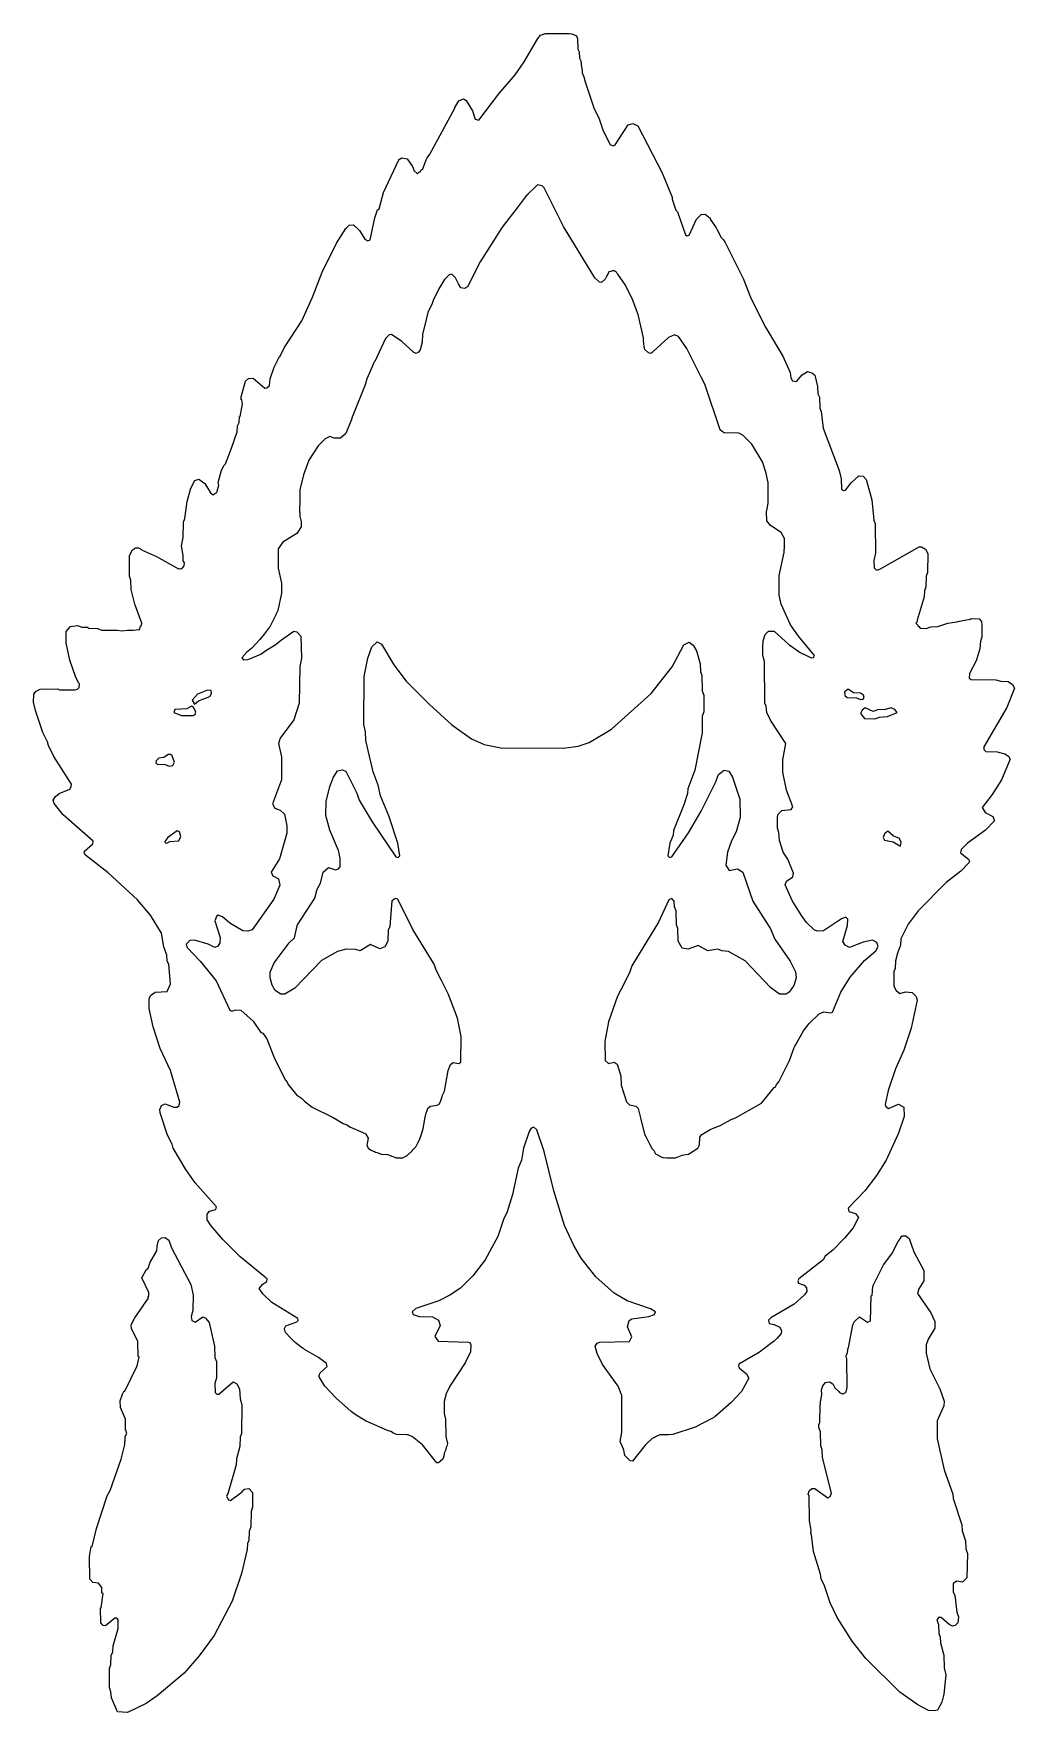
# Model space of a CAD drawing. Header units: millimetres. Extents: x 26 to 188, y 22 to 300.
import ezdxf

# ---------------------------------------------------------------- set-up
doc = ezdxf.new("R2010")
doc.units = ezdxf.units.MM
doc.layers.add('CUT', color=7, linetype='CONTINUOUS')

msp = doc.modelspace()

# ---------------------------------------------------------------- linework, layer by layer
at = {"layer": 'CUT'}
for points in [[(34.0205, 201.638), (35.0049, 201.6147), (35.0477, 201.4706), (36.6022, 201.3784), (36.6973, 201.3425), (36.7972, 201.3403), (37.277, 201.1448), (39.913, 201.1286), (40.6538, 200.9948), (41.5802, 201.1184), (42.5236, 201.1126), (43.5443, 201.2575), (43.7392, 201.7993), (43.87, 201.9253), (43.9402, 202.2967), (42.7968, 205.4392), (42.1935, 207.8669), (42.1307, 209.4304), (41.8874, 210.0561), (41.8852, 213.5085), (42.3829, 214.4148), (42.9161, 214.7441), (43.3915, 214.7429), (43.9145, 214.497), (43.8997, 214.4299), (46.3881, 213.3171), (50.0132, 211.3091), (50.2357, 211.3278), (50.3736, 211.2713), (50.5552, 211.3545), (50.6193, 211.3599), (50.6545, 211.4), (50.7322, 211.4357), (50.7342, 211.4911), (50.9868, 211.7795), (50.9908, 212.2867), (50.7749, 212.5953), (50.8081, 213.4991), (50.505, 215.0952), (50.8033, 216.4843), (50.8484, 219.0167), (51.0925, 219.6295), (51.459, 222.4449), (52.0818, 224.6209), (52.7239, 225.9234), (53.4149, 226.1199), (54.3689, 225.4078), (55.3328, 223.8881), (55.748, 223.5406), (56.0283, 223.7384), (56.0284, 223.7383), (56.392, 223.9515), (56.4149, 224.176), (56.7165, 225.1231), (56.5783, 225.56), (57.1643, 227.6106), (57.5627, 228.4809), (57.8136, 228.7008), (58.8009, 231.2672), (58.7867, 231.2827), (59.7575, 233.9558), (59.8188, 234.9449), (60.0701, 235.5405), (60.1035, 236.5084), (60.24, 236.5277), (60.5986, 238.6203), (60.4842, 239.2867), (60.4129, 239.2875), (60.4267, 239.7514), (61.1046, 242.3883), (61.6206, 242.7975), (62.4005, 242.8519), (64.3436, 241.2341), (64.676, 241.2431), (65.1004, 241.6563), (65.2115, 242.7738), (65.8555, 244.703), (66.6691, 246.328), (66.8221, 246.3819), (67.5328, 247.8822), (70.4207, 252.3861), (72.201, 256.2685), (73.8108, 260.4435), (76.203, 265.2224), (77.7295, 267.6739), (78.3128, 268.2043), (78.9811, 268.2381), (80.016, 267.2978), (80.861, 265.8902), (81.3645, 265.5981), (81.7867, 265.7837), (82.5595, 269.4171), (82.994, 270.7199), (83.2545, 270.9016), (83.9758, 273.5982), (86.4987, 279.0312), (86.4552, 279.0377), (86.9852, 279.332), (87.8845, 279.1775), (88.7537, 277.9048), (89.056, 277.1894), (89.5335, 276.7572), (89.8318, 277.0106), (90.0514, 277.0532), (90.1797, 277.3062), (90.4659, 277.5493), (91.0573, 279.0371), (91.2284, 279.3746), (91.661, 279.9402), (95.79, 287.5991), (95.7854, 287.6989), (96.4703, 288.802), (97.2121, 289.1346), (97.6678, 288.8655), (98.6924, 287.1568), (99.135, 285.7431), (99.7746, 285.5739), (103.0469, 289.9709), (105.7696, 293.1257), (107.2852, 295.2384), (109.514, 299.1208), (109.998, 299.6679), (110.8052, 299.9316), (111.2334, 299.9326), (111.82, 299.9339), (111.8912, 299.934), (112.4199, 299.9352), (112.7669, 299.9359), (113.5344, 299.9376), (114.7306, 299.9402), (115.1753, 299.9105), (115.9055, 299.5777), (116.0931, 299.0966), (116.1465, 297.3725), (116.3758, 296.8948), (116.4394, 295.8856), (116.6748, 295.4), (116.7384, 294.3907), (116.8812, 293.8195), (116.8575, 293.4556), (117.1451, 292.7634), (117.3513, 291.9381), (118.8422, 287.4667), (119.6203, 285.9609), (120.3573, 283.8298), (121.5331, 281.5498), (121.9811, 281.3317), (122.3499, 281.5326), (124.4679, 284.8235), (125.2623, 285.0244), (126.0927, 284.6757), (130.0843, 276.9918), (131.8002, 272.8244), (131.784, 272.4989), (132.3932, 270.6781), (132.6862, 270.4039), (133.9608, 266.6065), (134.2759, 266.4211), (134.6038, 266.5731), (135.8017, 269.1884), (136.553, 269.9635), (137.2606, 270.0347), (138.0488, 269.377), (138.082, 269.201), (139.0738, 267.7554), (139.1973, 267.554), (139.8734, 266.1583), (140.2943, 265.7639), (140.5547, 265.339), (143.5379, 259.3526), (144.8729, 256.0256), (147.2367, 251.3054), (150.1218, 246.5039), (151.3188, 243.7954), (151.4223, 242.9452), (151.7, 242.4471), (152.3461, 242.3279), (153.3162, 243.4203), (154.1678, 243.9564), (155.0349, 243.7111), (155.4079, 243.3382), (155.8533, 241.5074), (155.9052, 240.2784), (156.1513, 239.6978), (156.2051, 237.8995), (156.4445, 237.3605), (156.802, 234.5888), (159.4213, 227.5612), (159.7425, 226.2172), (159.8164, 224.4967), (160.1753, 224.2382), (160.4973, 224.3065), (161.4016, 225.5032), (162.708, 226.681), (163.418, 226.6342), (163.88, 226.0971), (164.8157, 222.711), (165.1738, 219.3574), (165.4109, 218.728), (165.436, 213.8531), (165.1611, 212.6512), (165.2365, 211.438), (165.6295, 211.0843), (166.1825, 211.2042), (172.6602, 214.9429), (173.046, 214.9492), (173.7262, 214.5653), (174.0965, 213.8355), (174.0872, 210.6775), (173.8441, 210.0457), (173.7962, 208.2962), (173.542, 207.6653), (173.4809, 206.6689), (172.3219, 202.7864), (172.358, 202.5339), (172.1381, 202.2786), (172.4431, 201.9368), (172.459, 201.8259), (172.6291, 201.7285), (172.8676, 201.4612), (173.9163, 201.4245), (174.3846, 201.6322), (174.4433, 201.6325), (174.6549, 201.6824), (175.7628, 201.7346), (177.4027, 202.2597), (178.912, 202.529), (178.9898, 202.5332), (179.0255, 202.5493), (181.128, 202.9245), (181.3133, 203.0625), (182.6058, 202.9811), (182.9925, 202.5586), (183.0825, 201.9259), (183.0665, 199.981), (182.81, 199.2821), (182.7531, 198.0261), (182.105, 196.0706), (181.0059, 193.942), (180.969, 193.1797), (181.2815, 192.9721), (185.3932, 192.9204), (186.1942, 192.6647), (187.4245, 192.6116), (188.1246, 192.1068), (188.4538, 191.5432), (187.194, 188.2904), (183.3709, 181.7784), (183.4141, 181.3607), (183.7189, 181.0291), (185.6067, 180.9532), (186.8549, 180.6208), (187.4544, 180.2778), (187.7676, 179.7683), (186.2982, 176.3591), (184.7498, 173.8967), (183.0908, 171.7285), (183.6192, 170.9309), (184.8526, 170.2879), (185.1434, 169.5732), (183.659, 167.9964), (180.6894, 165.8234), (179.6429, 164.7919), (179.5495, 164.2642), (180.8234, 163.2112), (180.9924, 162.8558), (180.8986, 162.5972), (179.5562, 161.1934), (177.159, 159.317), (172.509, 154.6322), (170.876, 152.4314), (169.6669, 150.0135), (169.5943, 148.9678), (169.0649, 147.6129), (168.7585, 146.3645), (168.7016, 145.1085), (168.467, 144.5823), (168.4749, 142.1779), (168.8696, 141.4384), (169.4671, 140.9382), (170.417, 141.2101), (171.5161, 141.1052), (172.2011, 140.4287), (172.324, 139.8167), (171.3804, 135.1812), (170.1673, 131.5443), (168.7701, 128.4925), (167.57, 124.8912), (167.0383, 122.5656), (167.106, 122.2674), (167.5836, 121.8831), (169.2636, 122.6084), (170.1352, 122.1325), (170.1964, 120.5925), (169.2704, 117.7917), (167.1969, 113.3383), (165.6154, 110.8129), (163.6842, 108.2827), (160.9093, 105.3723), (161.0409, 104.8414), (162.1099, 104.5129), (162.6488, 103.8612), (161.7291, 102.144), (160.3045, 100.3968), (158.3611, 98.4538), (157.1142, 97.4426), (156.7616, 96.8547), (156.5206, 96.6137), (152.737, 93.6701), (152.5946, 93.3312), (152.7226, 92.9824), (153.6331, 92.6391), (154.0196, 92.173), (154.0593, 91.5967), (153.6916, 91.064), (152.0058, 89.4644), (148.1367, 87.2381), (147.7035, 86.8252), (147.8353, 86.2878), (148.6922, 86.1474), (149.5822, 85.6588), (149.8879, 85.0864), (149.8012, 84.6595), (149.0915, 83.8092), (148.6503, 83.3629), (148.603, 83.3247), (148.5958, 83.3189), (148.5907, 83.3148), (148.5757, 83.3028), (146.211, 81.5167), (146.0615, 81.4187), (145.997, 81.3764), (145.9815, 81.3663), (145.9657, 81.3559), (142.8197, 79.5425), (142.7447, 79.2156), (142.9147, 78.8952), (144.0888, 77.9769), (144.4946, 77.224), (143.239, 75.0251), (141.5431, 73.2208), (138.8163, 70.8384), (138.457, 70.5826), (135.5902, 69.133), (131.8759, 67.8981), (131.1555, 67.8714), (129.6997, 67.826), (129.6789, 67.8166), (129.6289, 67.8147), (129.2106, 67.605), (129.0379, 67.5269), (129.008, 67.5034), (128.4562, 67.2267), (127.6041, 66.3981), (127.4254, 66.2574), (127.3279, 66.1295), (127.0676, 65.8763), (125.1814, 63.4809), (124.8012, 63.5409), (123.9269, 64.4262), (123.9223, 64.4326), (123.9211, 64.4343), (123.9208, 64.4347), (123.9198, 64.4362), (123.9177, 64.439), (123.7518, 65.322), (123.7443, 65.3849), (123.7371, 65.4003), (123.7328, 65.4229), (123.7176, 65.4583), (123.7175, 65.4594), (123.7163, 65.4614), (123.1758, 66.7214), (123.457, 68.2533), (123.4188, 74.3874), (122.8271, 75.8937), (120.2465, 79.5168), (119.35, 81.3174), (119.013, 82.5254), (119.3689, 83.0131), (119.7869, 83.1753), (124.6907, 83.3069), (125.0967, 84.0774), (124.3662, 85.7467), (124.6422, 86.7949), (125.0805, 87.0751), (127.9015, 87.4387), (128.8404, 87.7761), (129.0044, 88.2079), (128.2047, 88.7462), (124.329, 90.0609), (122.1665, 91.3161), (119.1374, 94.0004), (116.7004, 97.0859), (115.478, 99.1974), (113.9686, 102.5443), (112.1578, 108.274), (110.5782, 114.753), (109.3693, 118.3456), (108.882, 118.7931), (108.431, 118.6208), (108.0996, 118.0778), (107.1781, 115.3242), (106.8029, 113.3564), (106.2812, 112.0355), (105.308, 107.676), (104.3939, 104.637), (103.8937, 103.678), (102.878, 100.6993), (100.7839, 96.8283), (98.7546, 94.1609), (96.7148, 92.168), (94.9327, 90.9632), (93.1435, 90.0543), (89.3418, 88.7508), (88.7313, 88.201), (88.8848, 87.7977), (89.8582, 87.4451), (92.0715, 87.3677), (93.0925, 86.865), (93.3638, 85.9346), (92.49, 84.1196), (93.0308, 83.3508), (98.0089, 83.1731), (98.3199, 83.0753), (98.4559, 82.7748), (98.3962, 81.6198), (97.5031, 79.7644), (94.9377, 75.8952), (94.3224, 74.6643), (94.0154, 73.3599), (94.0012, 71.3917), (94.2643, 70.439), (94.3126, 67.5976), (94.5887, 66.4206), (94.4504, 65.954), (94.347, 65.7581), (94.2285, 65.2758), (94.0235, 64.7983), (93.9608, 64.3024), (93.8213, 63.8321), (93.0931, 63.2357), (92.826, 63.2339), (90.4157, 66.1905), (88.7621, 67.5063), (88.0772, 67.8269), (87.9681, 67.8319), (87.927, 67.8492), (87.8621, 67.8367), (86.1103, 67.9172), (85.6276, 68.1273), (85.1635, 68.4084), (84.637, 68.5583), (81.4823, 69.9311), (81.1139, 70.116), (79.4272, 71.1142), (79.3834, 71.1465), (79.3782, 71.1504), (79.1302, 71.3338), (78.6273, 71.7058), (76.0731, 73.9669), (74.2897, 75.845), (74.2585, 75.8872), (73.3073, 77.4446), (73.3294, 77.6687), (73.5062, 78.0936), (74.639, 79.1473), (74.5464, 79.5803), (74.5465, 79.6569), (74.5274, 79.6693), (74.5237, 79.6866), (73.2156, 80.661), (71.2599, 81.7711), (70.8922, 82.0076), (70.6997, 82.1315), (70.563, 82.2194), (70.3495, 82.3567), (69.3394, 83.1542), (69.2187, 83.2748), (69.1167, 83.3766), (68.8285, 83.6643), (68.5496, 83.9428), (67.7269, 84.8161), (67.7043, 84.8949), (67.6837, 84.9669), (67.6108, 85.2211), (67.6025, 85.2501), (67.5852, 85.4603), (67.813, 85.9018), (69.615, 86.5405), (69.8196, 86.7867), (69.7732, 87.108), (65.4533, 89.7657), (63.963, 91.1775), (63.3935, 92.065), (63.961, 92.7806), (64.6679, 93.2327), (64.6793, 93.7004), (64.3949, 93.932), (64.2954, 94.0789), (64.1278, 94.1495), (60.1582, 97.3827), (57.3491, 100.2101), (55.435, 102.461), (54.7597, 103.4745), (54.7646, 104.3883), (55.1729, 104.9105), (56.2036, 105.1566), (56.302, 105.6122), (52.7612, 109.607), (51.2096, 111.7728), (49.1132, 115.3488), (48.9741, 115.985), (48.1952, 117.4927), (46.962, 121.1856), (46.9337, 121.7475), (47.2258, 122.3908), (47.8217, 122.6835), (49.2482, 122.1006), (49.8289, 122.1246), (50.1527, 122.4016), (50.2295, 122.9698), (48.6954, 128.1935), (46.9993, 131.8433), (45.8082, 135.4137), (45.1556, 138.4396), (45.1643, 140.0593), (45.4083, 140.6031), (46.1592, 141.1717), (48.1526, 141.2947), (48.7071, 142.5325), (48.4051, 145.7775), (48.1575, 146.3438), (48.098, 147.3234), (47.5742, 148.6624), (47.1966, 150.9283), (45.391, 153.9078), (43.2214, 156.4383), (38.3807, 160.9324), (34.6392, 163.8679), (34.392, 164.2492), (34.4422, 164.5316), (35.8209, 165.7122), (35.8642, 166.181), (30.9384, 170.5313), (29.4068, 172.4231), (29.2906, 172.9657), (29.6282, 173.5562), (30.2332, 174.0617), (32.0168, 174.7868), (32.2637, 175.1517), (32.2826, 175.6352), (29.3866, 180.2228), (28.4843, 182.019), (28.3452, 182.6553), (27.5663, 184.163), (26.3535, 187.8), (26.0232, 189.1965), (26.0602, 190.517), (26.4732, 191.0046), (27.137, 191.3473), (29.9343, 191.4096), (30.3466, 191.2549), (32.8473, 191.2494), (33.3031, 191.3344), (33.5994, 191.6521), (33.629, 192.2376), (33.4647, 192.4274), (32.9477, 193.4311), (32.0339, 196.1712), (31.4137, 199.012), (31.4395, 200.9033), (32.1317, 201.7525), (33.3205, 201.8992)], [(70.8831, 123.1205), (72.1798, 122.1271), (75.5273, 120.4812), (75.7033, 120.377), (75.7061, 120.372), (75.7439, 120.353), (77.2917, 119.4368), (77.8754, 119.1911), (78.4974, 118.8185), (80.9518, 117.7524), (81.0351, 117.6621), (81.056, 117.6394), (81.0622, 117.6328), (81.0677, 117.6268), (81.4389, 116.964), (81.2368, 115.763), (81.4944, 115.2936), (82.0458, 114.9518), (82.5069, 114.7704), (82.6632, 114.6525), (82.9145, 114.6101), (83.5852, 114.3463), (84.631, 114.2737), (85.9378, 113.7752), (86.0011, 113.7433), (86.0228, 113.7428), (86.0384, 113.7368), (86.2686, 113.7373), (87.0004, 113.7211), (87.0455, 113.7388), (87.1349, 113.7301), (87.1465, 113.7392), (87.197, 113.7393), (87.8, 114.035), (87.8216, 114.0434), (88.7141, 114.8755), (88.8654, 115.0818), (89.3182, 115.5293), (89.6268, 116.1199), (89.6464, 116.1466), (89.6652, 116.1934), (89.933, 116.7056), (90.24, 117.6214), (90.2522, 117.6519), (90.3042, 117.813), (90.5554, 118.5624), (90.9145, 120.7439), (91.044, 121.1166), (91.0639, 121.1739), (91.1495, 121.4202), (91.3379, 121.9626), (91.7614, 122.2873), (92.8548, 122.4315), (93.2462, 122.6921), (93.5451, 123.3459), (93.7385, 124.1229), (94.0506, 124.7948), (94.7047, 128.1837), (95.0871, 129.2032), (95.4855, 129.5233), (96.4611, 129.3621), (96.791, 129.5864), (96.8488, 133.8008), (96.2277, 136.8767), (94.7165, 140.7995), (93.554, 143.0893), (93.5206, 143.1913), (92.7101, 144.7982), (92.3526, 145.8187), (88.8547, 151.5685), (86.3586, 156.5604), (85.9434, 156.7049), (85.3571, 156.2778), (84.995, 152.0326), (84.7477, 151.4211), (84.696, 149.6408), (84.2047, 148.6701), (83.3905, 148.3593), (81.7931, 149.0813), (80.1054, 147.9978), (79.4036, 148.2488), (77.7811, 148.2712), (76.3559, 147.9219), (73.6981, 146.4106), (69.2926, 141.8132), (67.6041, 140.8417), (66.978, 140.8647), (66.0063, 141.4534), (65.5355, 142.3072), (65.1807, 143.5189), (65.2218, 144.4541), (65.8479, 146.0226), (68.3231, 149.3242), (69.2075, 150.164), (69.5811, 151.6342), (69.5575, 151.789), (69.7345, 152.3009), (72.5908, 156.7638), (73.0097, 158.2496), (73.5142, 159.2223), (73.953, 161.0282), (74.841, 161.8173), (76.0139, 161.4195), (76.4986, 161.588), (76.8045, 161.9276), (76.8136, 163.3698), (76.5073, 164.6428), (75.1025, 168.0186), (74.4472, 170.4039), (74.4742, 172.7371), (75.0853, 175.2416), (75.6915, 176.7964), (76.3493, 177.803), (77.1055, 178.0132), (77.749, 177.7624), (79.5584, 174.1462), (79.9685, 172.9753), (82.0817, 169.3537), (86.0149, 163.6045), (86.3815, 163.4516), (86.7032, 163.736), (86.3662, 165.8595), (84.8708, 170.3482), (83.4736, 173.6991), (83.073, 175.4438), (82.2608, 177.635), (81.0401, 182.8754), (80.999, 184.2984), (80.7357, 185.5174), (80.7524, 193.4793), (81.3637, 196.4685), (82.0503, 198.3848), (82.9071, 199.2031), (83.6306, 198.8351), (85.6693, 195.3641), (87.7355, 192.6927), (91.552, 188.8609), (95.3068, 185.4287), (98.5416, 183.1022), (100.6353, 182.2084), (103.3925, 181.6293), (113.7723, 181.5944), (116.2062, 181.9043), (118.0397, 182.5116), (121.7422, 184.7218), (128.3144, 190.6564), (131.7747, 195.0319), (133.7342, 198.7014), (134.5833, 199.1447), (135.2346, 198.6683), (135.7858, 197.7136), (136.3993, 195.5689), (136.4695, 194.2532), (136.716, 193.641), (136.7659, 191.0634), (137.0149, 190.3524), (137.0457, 188.9954), (137.012, 187.6137), (136.7645, 186.8912), (136.7202, 184.0968), (135.504, 177.9339), (134.3844, 174.8192), (134.3081, 174.0473), (133.693, 172.2042), (131.9926, 167.9429), (131.9163, 167.171), (131.3902, 165.8246), (131.0625, 163.7316), (131.3475, 163.4578), (131.7252, 163.5742), (134.4867, 167.5584), (136.5852, 171.1276), (138.964, 175.9017), (139.454, 177.2426), (140.3616, 177.9526), (141.1614, 177.7719), (141.7651, 176.7857), (142.97, 173.1452), (143.0157, 170.0779), (142.3631, 167.7197), (141.5842, 166.212), (140.9658, 164.3641), (140.6698, 162.2074), (141.235, 161.327), (142.604, 161.5749), (143.4947, 161.0388), (145.139, 156.2184), (148.0439, 151.6791), (148.752, 149.9206), (151.3326, 146.2976), (152.2176, 144.5314), (152.2876, 143.5664), (151.909, 142.2561), (151.176, 141.1595), (150.6387, 140.8231), (149.5377, 140.8499), (148.103, 141.8638), (143.8415, 146.3491), (141.1213, 147.9163), (140.0099, 148.015), (139.3498, 148.2721), (137.6829, 148.0002), (136.077, 148.879), (134.3984, 148.2726), (133.4562, 148.464), (132.7741, 149.6211), (132.7195, 151.6934), (132.4762, 152.3133), (132.4208, 154.6651), (132.1681, 155.3119), (132.118, 156.258), (131.7038, 156.6943), (131.2126, 156.4563), (129.4939, 152.7404), (125.1132, 145.5211), (124.7717, 144.5455), (123.9277, 142.8364), (123.9277, 142.8222), (122.7491, 140.5006), (121.2297, 136.2521), (120.6177, 133.0137), (120.694, 129.851), (121.2126, 129.3624), (122.1632, 129.5558), (122.6561, 129.2308), (123.259, 127.3308), (123.3257, 125.7401), (124.2334, 123.0184), (124.6989, 122.5239), (125.7553, 122.2706), (126.1649, 121.9039), (126.6025, 120.1304), (126.606, 120.0833), (126.6523, 119.9286), (127.2173, 117.6387), (127.4758, 117.1759), (127.5123, 117.0539), (128.0786, 115.9504), (128.0914, 115.9198), (128.0977, 115.9133), (128.4607, 115.2059), (128.7257, 114.9379), (129.029, 114.3949), (130.1832, 113.7666), (130.1854, 113.7664), (130.1972, 113.7597), (130.2846, 113.7586), (130.8158, 113.7168), (132.3445, 113.744), (133.413, 114.1558), (133.984, 114.2975), (134.4973, 114.3546), (136.0164, 115.3544), (136.2988, 115.8862), (136.3607, 117.1326), (136.4623, 117.3281), (136.7074, 117.6064), (138.094, 118.4267), (139.8504, 119.1224), (141.5333, 120.0836), (142.2807, 120.3415), (146.5722, 122.8091), (148.6732, 125.378), (148.8402, 125.4469), (149.1241, 125.9294), (149.4556, 126.3346), (149.9871, 127.3957), (150.0587, 127.5173), (150.0558, 127.5327), (151.2218, 129.8603), (151.9588, 131.9914), (152.075, 132.1977), (152.0921, 132.2029), (152.1871, 132.3968), (153.5128, 134.751), (154.4633, 135.968), (156.1174, 137.5847), (156.8892, 137.9176), (158.0358, 137.7241), (158.3337, 137.8604), (159.6916, 141.1772), (161.2445, 143.6474), (163.6048, 146.3957), (165.5011, 148.0157), (165.8869, 148.7176), (165.6879, 149.4185), (164.9573, 149.769), (163.3923, 149.4331), (161.1558, 148.5941), (160.4394, 148.9483), (160.0308, 149.5767), (160.8048, 152.1888), (160.8484, 153.2496), (160.5577, 153.5752), (159.8318, 153.3313), (156.8232, 151.3492), (155.8396, 151.2693), (155.3274, 151.4352), (154.0134, 152.7222), (153.1747, 153.8901), (151.6384, 156.352), (150.4716, 158.972), (150.7239, 159.5323), (151.7494, 160.2797), (151.8847, 160.8983), (150.9275, 163.1974), (150.165, 164.3798), (149.5304, 166.2767), (149.4602, 167.5924), (149.1989, 168.3315), (149.2006, 170.1683), (149.3538, 170.6743), (149.9622, 171.2786), (151.4948, 171.4424), (151.7816, 171.8614), (150.7249, 174.6453), (150.114, 177.6039), (150.0991, 179.6242), (150.5898, 182.3662), (148.0657, 186.1976), (147.4446, 187.4752), (147.3664, 188.5377), (147.1447, 189.0532), (147.07, 195.9555), (146.8167, 196.9384), (146.7913, 198.2963), (146.8295, 199.386), (147.1587, 200.4305), (147.7243, 200.9419), (148.648, 200.9473), (151.1339, 198.693), (151.1524, 198.6804), (151.1679, 198.6662), (151.2453, 198.6171), (152.9541, 197.4528), (153.5171, 197.176), (153.552, 197.1538), (153.5832, 197.1435), (154.8016, 196.5444), (155.1982, 196.5963), (155.3644, 196.9558), (152.6707, 200.125), (151.3809, 202.0243), (149.828, 205.4392), (149.5011, 206.946), (149.5003, 207.7689), (149.5, 208.207), (149.4996, 208.7268), (149.4993, 209.2863), (149.4987, 210.1542), (150.3493, 213.9745), (150.3502, 214.5662), (150.3536, 214.5734), (150.3555, 216.0218), (150.3524, 216.0261), (150.3528, 216.3118), (149.8007, 217.2794), (148.0597, 218.4624), (147.439, 219.2248), (147.4038, 220.7476), (147.482, 221.2407), (147.6639, 222.1378), (147.6631, 222.381), (147.6955, 222.5851), (147.6582, 225.4976), (147.6526, 225.5289), (147.6523, 225.6171), (147.6085, 225.772), (147.3631, 227.1275), (146.7372, 228.9956), (144.9515, 231.9314), (143.4718, 233.4186), (142.7911, 233.752), (140.313, 233.8258), (139.9282, 234.1273), (139.8465, 234.2031), (139.8268, 234.2214), (139.81, 234.2369), (139.7246, 234.3161), (137.1702, 241.8513), (136.5753, 243.0396), (136.5723, 243.0472), (136.4178, 243.3541), (134.2084, 247.7674), (132.842, 249.7789), (132.1423, 250.0505), (131.1579, 249.595), (128.6237, 247.2846), (128.4964, 247.1802), (128.4369, 247.1314), (128.4147, 247.1132), (128.2321, 246.9633), (127.8433, 247.0776), (127.2605, 247.6285), (127.1814, 247.8367), (127.1745, 247.9015), (127.1585, 248.0521), (127.0982, 248.6198), (127.0464, 249.1077), (127.0344, 249.5193), (126.1362, 253.4369), (125.2114, 255.9029), (124.023, 258.2653), (122.7952, 260.0997), (122.6381, 260.2451), (122.5026, 260.4548), (122.3239, 260.5359), (122.1798, 260.6692), (122.0775, 260.6476), (121.9994, 260.683), (121.6165, 260.55), (121.3075, 260.4845), (121.1727, 260.2106), (120.9137, 259.739), (120.9005, 259.7149), (120.8257, 259.5787), (120.6554, 259.2686), (120.0817, 258.7005), (119.7201, 258.7646), (118.9794, 259.4965), (113.791, 267.9678), (113.659, 268.1873), (110.5844, 274.3968), (110.2355, 274.7261), (109.7462, 274.826), (109.727, 274.8435), (109.7032, 274.8348), (109.4791, 274.8806), (109.267, 274.6761), (109.2112, 274.6558), (109.1572, 274.5702), (107.8904, 273.3491), (107.7422, 273.1578), (107.6163, 273.0558), (106.1332, 271.082), (103.647, 267.8747), (99.9998, 262.1193), (97.8651, 257.9692), (97.3755, 257.726), (96.7862, 257.8092), (96.4164, 258.4896), (95.9197, 259.4577), (95.2674, 260.0734), (94.8479, 259.9769), (94.0766, 259.1972), (93.1183, 257.648), (92.6006, 256.5182), (92.2542, 255.9029), (92.0049, 255.2185), (91.337, 253.7608), (91.0385, 252.5644), (91.0338, 252.5513), (91.0309, 252.5337), (90.4348, 250.1443), (90.3647, 248.8187), (90.0567, 247.5688), (89.766, 247.1777), (89.3962, 246.9721), (88.9907, 247.0962), (86.98, 248.9438), (85.2876, 250.1002), (84.9157, 250.0554), (84.2894, 249.4309), (82.5356, 245.6468), (82.3882, 245.439), (82.0654, 244.6321), (81.1923, 242.7482), (80.9092, 241.7422), (78.7802, 236.4206), (78.6699, 236.0222), (77.7482, 233.7263), (77.692, 233.6664), (77.688, 233.6621), (77.6867, 233.6607), (77.6746, 233.6477), (76.8328, 232.9139), (75.8206, 232.9062), (75.0987, 233.1792), (74.3007, 232.8307), (73.1427, 231.6788), (71.6253, 229.2946), (70.7038, 226.8399), (70.1125, 224.3919), (70.1052, 222.908), (70.0861, 220.6307), (70.0939, 220.6012), (70.0909, 219.9979), (70.3388, 219.1017), (70.3151, 218.409), (70.3115, 218.3042), (70.3097, 218.2523), (70.3093, 218.2402), (69.5913, 217.1353), (67.3154, 215.7174), (66.5307, 214.59), (66.5083, 211.4205), (67.0565, 208.9071), (67.0683, 208.2614), (67.0686, 207.886), (67.0688, 207.6254), (67.0689, 207.5883), (67.0692, 207.2731), (66.4674, 204.3976), (66.2193, 203.8193), (66.2025, 203.7499), (65.2262, 201.7992), (64.2276, 200.4719), (63.5077, 199.6009), (62.1798, 198.1405), (61.3378, 197.4902), (60.535, 196.5672), (60.7892, 196.1869), (61.4445, 196.2408), (61.5101, 196.2682), (61.5308, 196.2639), (61.6877, 196.3423), (63.667, 197.1685), (64.4883, 197.7406), (64.51, 197.7515), (66.0552, 198.6888), (67.0589, 199.5313), (69.0951, 200.9498), (69.6073, 200.868), (70.2617, 200.128), (70.3675, 196.5142), (70.097, 195.1178), (70.0216, 189.0401), (69.1348, 186.287), (66.859, 183.2575), (66.5744, 182.3628), (67.0576, 180.1315), (67.0572, 176.328), (65.6161, 172.3767), (65.9574, 171.6315), (66.8618, 171.3073), (67.5529, 170.6349), (67.9698, 168.7399), (67.942, 167.4989), (66.7237, 163.2351), (65.3814, 161.0542), (65.6579, 160.4536), (66.5969, 159.9127), (66.7874, 158.903), (65.7918, 156.5909), (62.2394, 151.4762), (61.5156, 151.2703), (60.6649, 151.3423), (58.5357, 152.5755), (57.3177, 153.63), (56.5721, 153.9245), (56.301, 153.7276), (56.0176, 153.0095), (56.9242, 150.202), (56.8724, 149.3303), (56.5365, 148.7782), (56.0179, 148.5919), (54.9571, 149.1381), (52.6758, 149.7624), (51.8899, 149.7334), (51.2748, 149.1225), (51.4316, 148.5874), (53.621, 146.2827), (56.2351, 143.0416), (58.5331, 138.1604), (58.8379, 138.0242), (59.4968, 138.2204), (60.3635, 138.1633), (62.3803, 136.3571), (63.6517, 134.5063), (63.9945, 134.3514), (64.6313, 133.4419), (65.9448, 130.1593), (67.7311, 126.601), (67.9961, 126.2405), (68.1717, 125.8651), (69.5455, 124.1497), (70.395, 123.616)], [(55.1879, 190.1574), (55.4881, 190.6633), (55.4265, 191.1476), (54.839, 191.1978), (53.1675, 190.5007), (52.2657, 189.5367), (52.6699, 188.8767), (53.3375, 189.413)], [(162.9461, 190.6689), (161.8054, 190.7727), (160.9419, 191.3308), (160.3099, 190.9283), (160.3862, 190.3187), (160.7429, 189.9799), (162.3102, 189.9204), (162.9468, 189.6569), (163.3866, 189.6775), (163.5979, 189.9857), (163.4764, 190.3457)], [(49.2388, 187.5119), (50.5012, 186.984), (52.4507, 186.9806), (52.7859, 187.1777), (52.9176, 187.5583), (52.525, 188.3759), (52.1978, 188.5244), (51.3808, 188.0768), (49.4118, 187.9808)], [(168.0378, 188.2574), (167.059, 187.9757), (165.7752, 187.9153), (165.0886, 187.6496), (163.7373, 188.2476), (163.2606, 187.8842), (162.9401, 187.3068), (163.6053, 186.5235), (165.323, 186.4628), (166.1079, 186.7256), (167.4514, 186.8012), (169.0265, 187.5109), (168.6262, 187.9953)], [(49.3406, 179.2385), (49.0007, 180.3385), (48.6955, 180.5602), (48.2877, 180.5217), (47.6099, 180.0173), (46.7928, 179.9238), (46.3033, 179.5024), (46.2493, 179.1715), (46.4723, 178.9213), (47.8041, 178.8571), (48.484, 178.5803), (49.1025, 178.7156)], [(48.1014, 165.8464), (48.6138, 166.097), (50.1039, 166.2586), (50.4349, 166.9255), (50.2114, 167.7196), (49.7936, 167.9057), (48.2646, 166.7762), (47.7429, 166.135), (47.8131, 165.9239)], [(169.6035, 165.3432), (169.6979, 166.0186), (169.411, 166.6095), (168.3901, 167.077), (167.5119, 167.8124), (166.9645, 167.3977), (166.7156, 166.7867), (166.958, 166.3325), (168.3743, 166.0672)], [(40.9639, 75.0271), (41.1107, 75.0722), (43.1975, 79.265), (43.532, 80.7409), (43.329, 80.8053), (43.3121, 83.3122), (42.2369, 85.4518), (42.165, 86.0047), (42.7267, 87.1748), (42.802, 87.2064), (44.1769, 89.2275), (44.2033, 89.2582), (44.2349, 89.3127), (45.0403, 90.4965), (44.9627, 90.5706), (45.1309, 90.8612), (45.1038, 91.4333), (43.9591, 93.8646), (44.6815, 95.2026), (45.0078, 95.4387), (45.3537, 96.4477), (45.644, 96.9853), (46.4473, 98.3363), (46.5059, 99.0936), (46.7296, 100.0223), (47.231, 100.4758), (47.8279, 100.5285), (48.4281, 100.0807), (48.8708, 98.8162), (52.0912, 92.7258), (52.4295, 90.9919), (52.4117, 88.4369), (52.1148, 87.4521), (52.2469, 86.7654), (52.7771, 86.5235), (54.0537, 87.3756), (54.5016, 87.1461), (55.0788, 86.468), (55.9846, 82.5117), (56.0453, 80.6802), (56.2969, 79.9891), (56.3119, 77.2919), (56.0418, 76.3514), (56.0802, 74.8585), (56.3889, 74.5752), (56.7106, 74.5974), (59.055, 76.6373), (59.6738, 76.2909), (60.138, 75.4581), (60.2315, 73.7862), (60.4931, 72.8236), (60.4693, 68.0382), (60.236, 67.4473), (60.1784, 65.9062), (59.6345, 63.8608), (59.5734, 62.8645), (58.175, 58.0982), (57.9916, 57.6888), (58.288, 57.0873), (58.6351, 56.9925), (59.3363, 57.5106), (59.4806, 57.5893), (59.6765, 57.762), (60.5865, 58.4345), (60.5575, 58.5388), (60.9412, 58.8771), (61.6738, 58.9682), (62.2613, 58.288), (62.2827, 55.8776), (62.0298, 55.1482), (61.9838, 52.6073), (61.7252, 51.8617), (61.6732, 50.3598), (61.4313, 49.8243), (61.3785, 48.8697), (60.4626, 44.8923), (58.9294, 40.3074), (55.9258, 34.6112), (53.4497, 31.2439), (50.9436, 28.3823), (46.5125, 24.6136), (44.6591, 23.3691), (41.5541, 21.872), (39.9201, 21.9538), (38.9041, 24.2909), (38.8404, 25.3002), (38.5864, 26.0065), (38.5899, 29.1389), (38.8376, 29.8099), (38.8847, 31.2749), (39.1401, 31.9017), (39.2012, 32.898), (40.0336, 35.7895), (40.0457, 37.1942), (39.8272, 37.4869), (39.496, 37.4877), (37.9191, 36.1975), (37.5455, 36.2914), (37.16, 36.727), (37.0901, 39.1798), (37.2159, 39.1994), (37.5336, 41.595), (37.3455, 41.6233), (37.3444, 42.5429), (36.7839, 43.2681), (35.8364, 43.4184), (35.3513, 43.9597), (35.2884, 47.7142), (35.5628, 49.34), (35.7293, 49.3726), (36.4257, 52.3262), (38.2334, 57.742), (38.7164, 58.6494), (40.535, 63.8049), (41.1385, 66.2408), (41.1891, 67.316), (41.2167, 67.4419), (41.217, 67.5642), (41.4452, 68.0656), (41.2896, 68.6182), (41.2197, 68.6072), (41.2245, 70.4286), (40.4134, 72.3719), (40.3857, 73.5012), (40.742, 74.5892)], [(156.3394, 72.9403), (156.35, 73.3284), (156.568, 74.4858), (156.484, 75.2922), (156.7018, 75.9683), (157.1577, 76.5213), (157.8358, 76.6079), (158.3576, 76.2839), (158.7328, 75.6437), (159.4015, 75.0031), (159.4681, 74.8402), (160.0061, 74.6391), (160.0672, 74.6726), (160.1126, 74.655), (160.4528, 74.8561), (160.4534, 74.8845), (160.6171, 74.9743), (160.7388, 75.6932), (160.7201, 80.4191), (160.5926, 80.8652), (160.5831, 80.865), (160.5844, 80.9231), (160.8144, 81.5054), (160.9117, 82.253), (160.9976, 82.2711), (161.688, 86.0853), (161.9177, 86.5086), (161.9052, 86.5692), (162.7894, 87.3728), (164.1027, 86.5195), (164.6217, 86.7503), (164.7323, 90.8952), (164.876, 90.9211), (165.0063, 92.4504), (166.7908, 96.0055), (168.1775, 97.8424), (169.1826, 99.8921), (169.6921, 100.5591), (169.6568, 100.6351), (169.8781, 100.8), (170.4486, 100.8152), (171.0058, 100.3625), (171.7801, 98.1695), (173.4786, 95.0814), (173.4707, 93.3427), (172.6443, 92.0187), (172.4226, 91.2488), (174.6107, 88.0686), (175.2875, 86.6459), (175.2514, 85.5037), (174.1738, 83.7001), (173.8554, 82.7426), (173.8217, 81.3545), (174.4506, 78.7858), (176.1256, 75.4861), (176.7948, 73.4209), (176.7463, 72.6478), (175.6524, 70.1831), (175.6431, 67.1897), (176.8347, 62.0685), (178.2564, 58.0454), (178.3295, 57.2849), (179.7574, 52.9354), (179.821, 51.9262), (180.3478, 50.2696), (180.418, 48.9539), (180.6736, 48.1917), (180.5556, 44.1393), (179.853, 43.4467), (178.8968, 43.6383), (178.3222, 43.2202), (178.3282, 41.7695), (178.5615, 41.2756), (178.9259, 38.4736), (179.2161, 37.678), (179.0706, 36.6949), (178.6654, 36.2494), (178.2271, 36.1364), (177.6549, 36.4178), (176.3185, 37.6208), (175.8899, 37.5804), (175.6161, 37.1732), (175.8777, 36.4439), (175.9306, 34.9387), (176.1844, 34.3262), (176.2334, 33.3901), (176.7742, 31.3478), (176.8288, 29.2756), (177.1068, 28.0827), (176.7628, 24.8778), (176.4296, 23.5712), (175.7383, 22.252), (175.1492, 22.1129), (174.229, 22.2049), (172.4475, 23.1056), (169.4746, 25.2204), (163.8527, 30.7881), (161.5601, 33.6964), (159.1275, 37.6096), (157.9382, 40.0084), (156.9225, 42.9871), (156.4271, 43.929), (156.3322, 44.7559), (155.2033, 48.5075), (154.839, 51.3094), (154.7294, 51.5774), (154.786, 52.0844), (154.4964, 53.5981), (154.4407, 57.8248), (154.3134, 58.0274), (154.4528, 58.5982), (154.9259, 58.9816), (155.4105, 58.9861), (157.5364, 57.4026), (157.9437, 57.6249), (158.1714, 58.192), (156.6914, 64.0932), (156.6355, 65.3447), (156.3817, 66.0097), (156.3322, 68.3217), (156.0825, 69.0456), (156.083, 69.6295), (156.1793, 69.6463), (156.2373, 69.9394), (156.285, 72.78)]]:
    msp.add_lwpolyline(points, close=True, dxfattribs=at)

doc.saveas('drawing.dxf')
